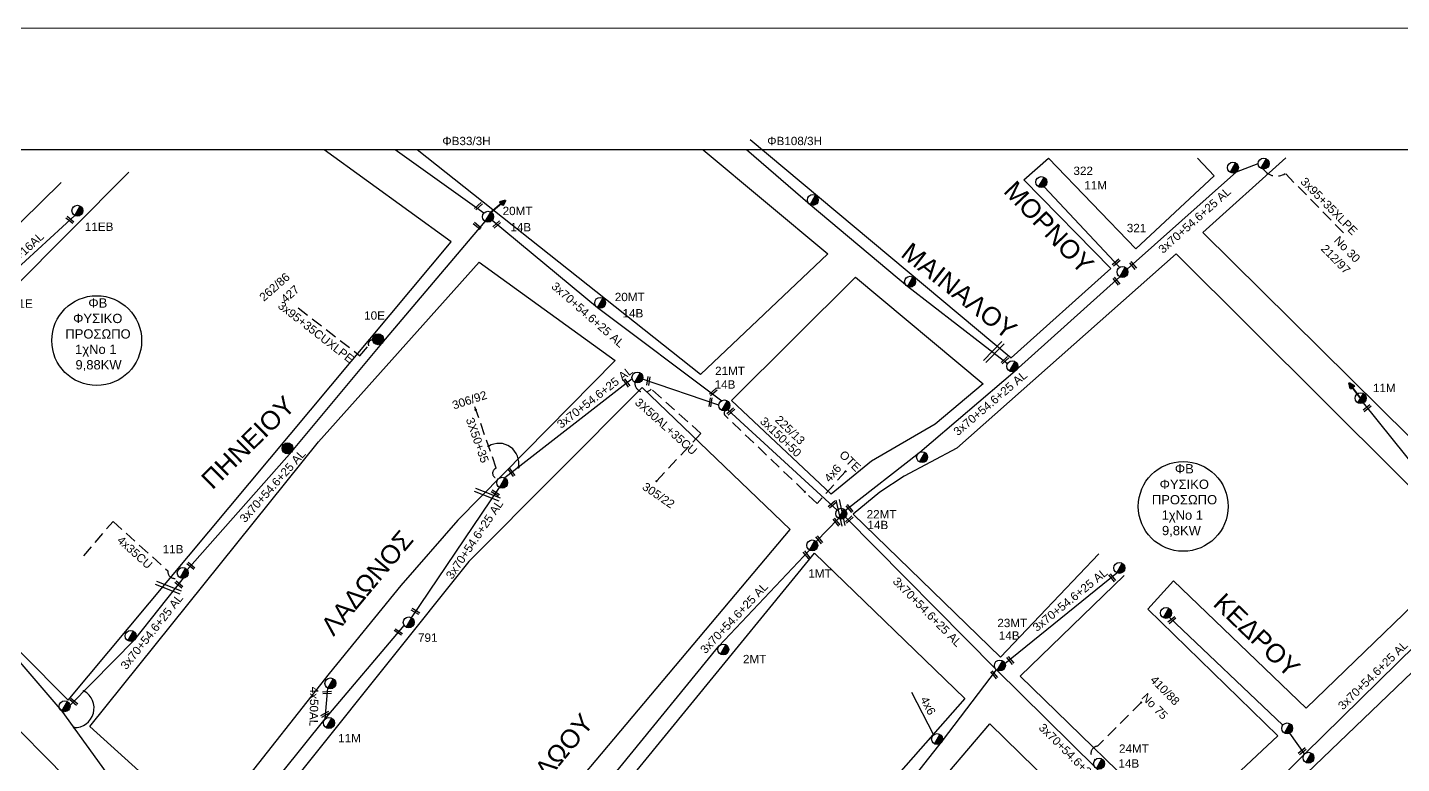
# Model space of a CAD drawing. Header units: millimetres. Extents: x 1138 to 9186, y 1584 to 2927.
# Drawn here: x 8181.3 to 8477.2, y 2768.3 to 2926.9 of the extents above; entities that cross this region are included whole.
import ezdxf
from ezdxf.enums import TextEntityAlignment as Align

# ---------------------------------------------------------------- set-up
doc = ezdxf.new("R2010")
doc.units = ezdxf.units.MM
doc.linetypes.add('DASHED', pattern=[19.05, 12.7, -6.35])
for name, color, linetype, lineweight in [('3x150+50', 7, 'Continuous', 30), ('3X50+35', 7, 'Continuous', 30), ('3x70+54.6+25 AL', 7, 'SYN_LINE', 30), ('3x95+35', 7, 'Continuous', 30), ('3x95+35CUXLPE', 7, 'Continuous', 30), ('4x35CU', 7, 'DASHED', 30), ('4x50+16', 7, 'Continuous', 30), ('4x50+16AL', 7, 'Continuous', 30), ('4x50AL', 7, 'Continuous', 30), ('4x6', 7, 'SYN_LINE', 30), ('Υπόβαθρο ΔΕΗ', 7, 'Continuous', 30)]:
    doc.layers.add(name, color=color, linetype=linetype, lineweight=lineweight)
for name, color, linetype in [('3X50AL+35CU', 7, 'Continuous'), ('TEXT ΚΑΛΩΔΙΩΝ', 7, 'Continuous'), ('Άγνωστα', 7, 'Continuous'), ('Επίτονοι', 7, 'Continuous'), ('Επιγραφές - Σχήματα', 7, 'Continuous'), ('Μηχανική τομή', 7, 'Continuous'), ('Στύλος Ξύλινος', 7, 'Continuous'), ('Στύλος Ξύλινος @ 1', 7, 'Continuous'), ('Στύλος ΦΜ', 7, 'Continuous'), ('Στύλος ΦΜ @ 1', 7, 'Continuous'), ('Συνδέσεις', 7, 'Continuous'), ('Τομή', 7, 'Continuous')]:
    doc.layers.add(name, color=color, linetype=linetype)
doc.styles.add('arial', font='arial.ttf')
doc.styles.get("Standard").update_dxf_attribs({"font": 'arial.ttf'})
doc.linetypes.add('SYN_LINE', pattern='A,0.5,-0.0001,["/\\/\\/\\/",Standard,S=0.1,R=0,X=0,Y=-0.05],-0.25', length=0.7501)

# ---------------------------------------------------------------- blocks, each defined once
blk = doc.blocks.new('ΥΠΑΡΧΩΝ ΤΣΙΜΕΝΤΕΝΙΟΣ ΣΤΥΛΟΣ')
at = {"layer": 'Στύλος ΦΜ'}
blk.add_hatch(color=7, dxfattribs=at).paths.add_polyline_path([(-1.29, -2.28, 0.574793), (2.62, 0, 0.268822), (1.3, 2.27)])
at = {"layer": 'Στύλος ΦΜ', "color": 7}
blk.add_line((-1.29, -2.28), (1.3, 2.27), dxfattribs=at)
blk.add_circle((0, 0), 2.62, dxfattribs=at)
at = {"layer": 'Στύλος ΦΜ', "flags": 4}
for tag, p in [('ΤΥΠΟΣ', (-4.91, 3.03)), ('ΑΡΙΘΜΟΣ', (-4.68, 8.05))]:
    blk.add_attdef(tag, p, '', height=4, dxfattribs=at)
blk = doc.blocks.new('ΥΠΑΡΧΩΝ ΞΥΛΙΝΟΣ ΣΤΥΛΟΣ')
at = {"layer": 'Στύλος Ξύλινος'}
h = blk.add_hatch(color=7, dxfattribs=at)
h.paths.add_polyline_path([(-2.62, 0, 0.270008), (-1.29, -2.28), (1.3, 2.27, 0.576266)])
h.paths.add_polyline_path([(-1.29, -2.28, 0.574793), (2.62, 0, 0.268822), (1.3, 2.27)])
at = {"layer": 'Στύλος Ξύλινος', "color": 7}
blk.add_line((-1.29, -2.28), (1.3, 2.27), dxfattribs=at)
blk.add_circle((0, 0), 2.62, dxfattribs=at)
at = {"layer": 'Στύλος Ξύλινος', "flags": 4}
for tag, p in [('ΑΡΙΘΜΟΣ', (-4.91, 8.6)), ('ΤΥΠΟΣ', (-4.85, 3.39))]:
    blk.add_attdef(tag, p, '', height=4, dxfattribs=at)
blk = doc.blocks.new('ΜΗΧΑΝΙΚΗ ΤΟΜΗ')
at = {"layer": 'Μηχανική τομή', "ltscale": 40}
for p, q in [((-1.9, 0.8), (5.7, 0.8)), ((-1.9, -0.8), (5.7, -0.8))]:
    blk.add_line(p, q, dxfattribs=at)
blk = doc.blocks.new('ΕΠΙΤΟΝΟΣ')
at = {"layer": 'Επίτονοι', "lineweight": 40, "ltscale": 40}
blk.add_hatch(color=256, dxfattribs=at).paths.add_polyline_path([(-1.13, 6.47), (0, 9.1), (1.13, 6.47)])
for p, q in [((-1.13, 6.47), (0, 9.1)), ((0, 9.1), (1.13, 6.47)), ((1.13, 6.47), (-1.13, 6.47)), ((-1.13, 6.47), (0, 6.47)), ((0, 6.47), (0, 0))]:
    blk.add_line(p, q, dxfattribs=at)
blk = doc.blocks.new('ΤΟΜΗ')
at = {"layer": 'Τομή', "ltscale": 40}
for p, q in [((-5.7, 0), (17.1, 0)), ((-5.7, -2.8), (17.1, -2.8))]:
    blk.add_line(p, q, dxfattribs=at)
blk = doc.blocks.new('_ΣΥΝΔΕΣΗ')
at = {"layer": 'Συνδέσεις', "linetype": 'SYN_LINE', "ltscale": 40}
blk.add_hatch(color=256, dxfattribs=at).paths.add_polyline_path([(0.5, 0, 1), (-0.5, 0, 1)])
at = {"layer": 'Συνδέσεις'}
blk.add_circle((0, 0), 0.5, dxfattribs=at)

msp = doc.modelspace()

# ---------------------------------------------------------------- linework, layer by layer
at = {"lineweight": -3, "ltscale": 0.2}
for centre in [(8196.22, 2859.44), (8430.22, 2823.73)]:
    msp.add_circle(centre, 9.67, dxfattribs=at)
at = {"layer": '3x150+50', "lineweight": -3}
msp.add_lwpolyline([(6972.18, 1918.16), (9029.84, 1917.64), (9029.84, 2900.53), (6972.18, 2900.53)], close=True, dxfattribs=at)
at = {"layer": '3x150+50', "color": 85, "linetype": 'DASHED', "lineweight": -3, "ltscale": 0.2}
msp.add_lwpolyline([(8348.74, 2826.88), (8331.55, 2843.32, -0.413637), (8331.52, 2844.29, -32.000524)], format="xyb", dxfattribs=at)
at = {"layer": '3x150+50', "color": 133, "linetype": 'DASHED', "lineweight": -3, "ltscale": 0.2}
msp.add_lwpolyline([(8421.15, 2781.49), (8411.74, 2772.07, 0.805777), (8411.31, 2769.18, 3.47414)], format="xyb", dxfattribs=at)
at = {"layer": '3X50+35', "color": 85, "linetype": 'DASHED', "lineweight": -3, "ltscale": 0.2}
msp.add_lwpolyline([(8277.58, 2845.24), (8282.26, 2831.93, 0.964636), (8282.86, 2829.78, -150.712828)], format="xyb", dxfattribs=at)
at = {"layer": '3X50AL+35CU', "color": 85, "linetype": 'DASHED', "lineweight": -3, "ltscale": 0.2}
msp.add_lwpolyline([(8316.8, 2829.17), (8326.34, 2839.43), (8315.65, 2849.01, -0.701312), (8312.09, 2850.47, 1.963047)], format="xyb", dxfattribs=at)
at = {"layer": '3x70+54.6+25 AL', "color": 2, "linetype": 'SYN_LINE', "lineweight": -3, "ltscale": 15}
for points in [[(8279.61, 2886.9), (8260.48, 2900.53)], [(8281.39, 2885.36), (8304.07, 2866.56), (8330.82, 2846.49)], [(8215.7, 2810.09), (8238.25, 2835.52), (8257.62, 2858.85), (8279.91, 2885.1)]]:
    msp.add_lwpolyline(points, dxfattribs=at)
at = {"layer": '3x70+54.6+25 AL', "color": 151, "linetype": 'SYN_LINE', "lineweight": -3, "ltscale": 15}
msp.add_lwpolyline([(8392.39, 2854.47), (8370.81, 2871.09), (8349.87, 2888.72), (8336.2, 2900.53)], dxfattribs=at)
at = {"layer": '3x70+54.6+25 AL', "color": 133, "linetype": 'SYN_LINE', "lineweight": -3, "ltscale": 15}
for points in [[(8418.15, 2874.83), (8441.69, 2895.82), (8446.37, 2897.57)], [(8400.26, 2892.58), (8416.53, 2875.24)], [(8357.46, 2822.91), (8373.51, 2835.41), (8394.02, 2852.9), (8416.56, 2873.21)], [(8432.41, 2746.92), (8424.26, 2755.35), (8411.52, 2767.28), (8389.83, 2788.7), (8357.5, 2821.43)], [(8391.81, 2789.91), (8415.89, 2809.44)], [(8389.97, 2788.55), (8378.34, 2773.26), (8368.71, 2760.99), (8342.19, 2730.67)]]:
    msp.add_lwpolyline(points, dxfattribs=at)
at = {"layer": '3x70+54.6+25 AL', "color": 30, "linetype": 'SYN_LINE', "lineweight": -3, "ltscale": 15}
for points in [[(8433.81, 2747.09), (8446.91, 2760.93), (8456.38, 2770.42), (8488.28, 2801.73), (8521.7, 2833.33), (8554.39, 2864.04)], [(8488.42, 2801.86), (8493.71, 2815.31), (8469.02, 2846.02)], [(8451.66, 2776.61), (8427.21, 2799.84)]]:
    msp.add_lwpolyline(points, dxfattribs=at)
at = {"layer": '3x70+54.6+25 AL', "color": 85, "linetype": 'SYN_LINE', "lineweight": -3, "ltscale": 15}
for points in [[(8311.54, 2851.18), (8284.13, 2829.85)], [(8330.22, 2845.5), (8313.79, 2851.11)], [(8355.68, 2822.92), (8332.12, 2844.53)], [(8256.3, 2711.11), (8280.12, 2732.06), (8308.86, 2767.52), (8330.21, 2793.6), (8349.74, 2814.31)]]:
    msp.add_lwpolyline(points, dxfattribs=at)
at = {"layer": '3x70+54.6+25 AL', "color": 1, "linetype": 'SYN_LINE', "lineweight": -3, "ltscale": 15}
msp.add_lwpolyline([(8264.02, 2799.75), (8282.96, 2827.8)], dxfattribs=at)
at = {"layer": '3x70+54.6+25 AL', "color": 85, "linetype": 'SYN_LINE', "lineweight": -3, "ltscale": 7}
msp.add_lwpolyline([(8351.16, 2816.17), (8355.98, 2821.12)], dxfattribs=at)
at = {"layer": '3x70+54.6+25 AL', "color": 27, "linetype": 'SYN_LINE', "lineweight": -3, "ltscale": 15}
for points in [[(8190.47, 2780.88), (8204.42, 2795.05), (8214.91, 2808.24)], [(8176.66, 2793.73), (8188.73, 2779.65), (8215.87, 2742.09)]]:
    msp.add_lwpolyline(points, dxfattribs=at)
at = {"layer": '3x70+54.6+25 AL', "color": 30, "linetype": 'SYN_LINE', "lineweight": -3, "ltscale": 7}
msp.add_lwpolyline([(8456.35, 2770.4), (8453.2, 2774.89)], dxfattribs=at)
at = {"layer": '3x95+35', "color": 133, "linetype": 'DASHED', "lineweight": -3, "ltscale": 0.2}
msp.add_lwpolyline([(8464.76, 2882.66), (8452.2, 2895.43, -0.403432), (8447.47, 2896.4, 5.735036)], format="xyb", dxfattribs=at)
at = {"layer": '3x95+35CUXLPE', "color": 2, "linetype": 'DASHED', "lineweight": -3, "ltscale": 0.2}
msp.add_lwpolyline([(8239.64, 2866.5), (8252.92, 2856.17), (8254.78, 2858.35, -0.597181), (8255.67, 2859.54, 357.409606)], format="xyb", dxfattribs=at)
at = {"layer": '4x35CU', "color": 2, "linetype": 'DASHED', "lineweight": -3, "ltscale": 0.2}
msp.add_lwpolyline([(8193.43, 2813.06), (8199.73, 2820.49), (8211.55, 2809.82, 0.671281), (8213.94, 2808.55, 35.903634)], format="xyb", dxfattribs=at)
at = {"layer": '4x50+16', "color": 1, "linetype": 'Continuous', "lineweight": -3, "ltscale": 0.2}
msp.add_lwpolyline([(8217.17, 2742.18), (8231.43, 2760.49), (8245.44, 2777.94), (8262.43, 2798.11)], dxfattribs=at)
at = {"layer": '4x50+16AL', "color": 27, "linetype": 'Continuous', "lineweight": -3, "ltscale": 0.2}
msp.add_lwpolyline([(8160.1, 2854.96), (8175.6, 2871.72), (8191.49, 2886.39)], dxfattribs=at)
at = {"layer": '4x50AL', "color": 1, "linetype": 'Continuous', "lineweight": -3, "ltscale": 0.2}
msp.add_lwpolyline([(8245.44, 2777.94), (8245.97, 2784.56)], dxfattribs=at)
at = {"layer": '4x6', "color": 85, "linetype": 'DASHED', "lineweight": -3, "ltscale": 0.2}
msp.add_lwpolyline([(8357.47, 2831.27), (8351.38, 2824.35), (8348.74, 2826.88)], dxfattribs=at)
at = {"layer": '4x6', "color": 133, "linetype": 'SYN_LINE', "lineweight": -3, "ltscale": 10}
msp.add_lwpolyline([(8376.45, 2774.63), (8371.77, 2783.66)], dxfattribs=at)
at = {"layer": 'Επιγραφές - Σχήματα', "lineweight": -3}
msp.add_lwpolyline([(6949.78, 2926.89), (9185.18, 2926.75), (9185.88, 1907.61), (6949.78, 1907.75)], close=True, dxfattribs=at)
at = {"layer": 'Υπόβαθρο ΔΕΗ', "lineweight": -3}
for points in [[(8126.35, 2900.53), (8095.69, 2870.96), (8133.17, 2839.07), (8188.57, 2893.51)], [(8203.17, 2895.71), (8140.04, 2832.35), (8190.11, 2782.02), (8272.55, 2880.72), (8245.18, 2900.53)], [(8326.8, 2900.53), (8353.65, 2878.11), (8326.27, 2852.16), (8265.27, 2900.53)], [(8336.96, 2902.77), (8393.15, 2855.74), (8414.61, 2875), (8395.89, 2894.11), (8401.21, 2898.71), (8419.99, 2879.19), (8436.86, 2894.94), (8433.33, 2898.72)], [(8452.33, 2898.83), (8434.46, 2882.75), (8497.98, 2819.91), (8529.58, 2850.01), (8502.51, 2876.72), (8507.54, 2881.82), (8534.88, 2855.42), (8567.87, 2887.16), (8552.58, 2900.53)], [(8428.68, 2878.16), (8381.46, 2836.26), (8370.15, 2830.24), (8364.86, 2826.83), (8359.17, 2822.04), (8390.9, 2791.22), (8412.07, 2813.53)], [(8417.52, 2808.82), (8395.13, 2787.15), (8429.08, 2754.1), (8450.6, 2774.31), (8422.57, 2801.58), (8428.16, 2807.71), (8456.68, 2780.24), (8492.39, 2814.74), (8428.68, 2878.16)], [(8278.62, 2876.33), (8307.91, 2855.13), (8274.01, 2820.75), (8261.72, 2806.72), (8246.29, 2787.7), (8219.59, 2753.86), (8194.75, 2776.35), (8243.99, 2837.62), (8278.62, 2876.33)]]:
    msp.add_lwpolyline(points, dxfattribs=at)
for points in [[(8435.79, 2746.11), (8482.41, 2702.05), (8627.8, 2834.84), (8575.72, 2880.29)], [(8359.62, 2873.12), (8387.11, 2850.15), (8376.81, 2841.46), (8363.1, 2833.45), (8354.39, 2826.37), (8332.92, 2846.51)], [(8225.47, 2748.15), (8259.36, 2716.21), (8345.57, 2818.75), (8313.66, 2849.35), (8276.38, 2811.83)], [(8350.79, 2813.65), (8383.22, 2782.32), (8297.36, 2684.81), (8271.82, 2706.47), (8270.92, 2715.83)], [(8302.97, 2680.02), (8334.33, 2713.13), (8388.57, 2776.89), (8420.96, 2745.22), (8401.54, 2717.01), (8397.54, 2708.43), (8389.83, 2700.83), (8333.34, 2655.66)]]:
    msp.add_lwpolyline(points, close=True, dxfattribs=at)
msp.add_lwpolyline([(8125.73, 2723.08), (8136.6, 2709.26), (8149.89, 2694.83), (8164.03, 2681.32), (8172.53, 2674.06), (8181.46, 2667.54), (8192.19, 2660.99), (8206.87, 2653.84), (8253.2, 2709.18), (8235.71, 2722.46), (8216.85, 2738.39), (8204.02, 2750.66), (8175.45, 2779.69, 0.355762), (8158.98, 2781.51), (8125.25, 2727.95, 0.342361), (8125.73, 2723.08, 1.322411)], format="xyb", dxfattribs=at)
for centre, radius, start, end in [((8282.85, 2833.03), 4.28, 347.6037, 121.8158), ((8191.45, 2780.29), 4.2, 267.9654, 60.7676)]:
    msp.add_arc(centre, radius, start, end, dxfattribs=at)

# ---------------------------------------------------------------- block references
at = {"layer": 'Επίτονοι', "lineweight": -3}
for p, xscale, yscale, zscale, rotation in [((8281.07, 2887.14), 0.449999999999818, 0.449999999999818, 0.449999999999818, 308.6794637245979), ((8468.43, 2847.04), 0.4499999999998182, 0.4499999999998182, 0.4499999999998182, 36.97127863614598)]:
    msp.add_blockref('ΕΠΙΤΟΝΟΣ', p, dxfattribs=dict(at, xscale=xscale, yscale=yscale, zscale=zscale, rotation=rotation))
at = {"layer": 'Μηχανική τομή', "lineweight": -3}
for p, xscale, yscale, zscale, rotation in [((8278.08, 2888.1), 0.2499999999999997, 0.2499999999999997, 0.4999999999999997, 41.97787882532334), ((8190.83, 2885.1), 0.2499999999999998, 0.2499999999999998, 0.4999999999999997, 140.8332396216162), ((8278.53, 2883.82), 0.2499999999999998, 0.2499999999999998, 0.4999999999999997, 140.8332396216162), ((8282.01, 2884.11), 0.2499999999999997, 0.2499999999999997, 0.4999999999999997, 41.97787882532334), ((8415.44, 2875.98), 0.2499999999999997, 0.2499999999999997, 0.4999999999999997, 41.97787882532334), ((8419.08, 2875.99), 0.2499999999999997, 0.2499999999999997, 0.4999999999999997, 309.2449625426606), ((8415.49, 2872.58), 0.2499999999999997, 0.2499999999999997, 0.4999999999999997, 309.2449625426606), ((8391.47, 2854.91), 0.2499999999999997, 0.2499999999999997, 0.4999999999999997, 41.97787882532334), ((8310.66, 2849.94), 0.2499999999999999, 0.2499999999999999, 0.4999999999999994, 125.8936677140692), ((8314.99, 2850.27), 0.2499999999999999, 0.2499999999999999, 0.4999999999999994, 80.87863474086733), ((8328.38, 2845.71), 0.2499999999999999, 0.2499999999999999, 0.4999999999999994, 80.87863474086733), ((8328.65, 2848.05), 0.2499999999999997, 0.2499999999999997, 0.4999999999999997, 41.97787882532334), ((8332.43, 2843.88), 0.2499999999999997, 0.2499999999999997, 0.4999999999999997, 41.97787882532334), ((8470.2, 2845.17), 0.2499999999999996, 0.2499999999999996, 0.4999999999999997, 219.1259090839692), ((8285.87, 2830.64), 0.2499999999999999, 0.2499999999999999, 0.4999999999999994, 125.8936677140692), ((8282.48, 2826.32), 0.2499999999999999, 0.2499999999999999, 0.4999999999999994, 148.2118287607217), ((8354.26, 2823.86), 0.2499999999999997, 0.2499999999999997, 0.4999999999999997, 41.97787882532334), ((8358, 2823.63), 0.2499999999999997, 0.2499999999999997, 0.4999999999999997, 309.2449625426606), ((8355.22, 2820.71), 0.2499999999999997, 0.2499999999999997, 0.4999999999999997, 309.2449625426606), ((8357.94, 2820.58), 0.2499999999999997, 0.2499999999999997, 0.4999999999999997, 41.97787882532334), ((8351.5, 2816.9), 0.2499999999999997, 0.2499999999999997, 0.4999999999999997, 309.2449625426606), ((8216.89, 2810.6), 0.2499999999999998, 0.2499999999999998, 0.4999999999999997, 140.8332396216162), ((8348.77, 2813.66), 0.2499999999999997, 0.2499999999999997, 0.4999999999999997, 309.2449625426606), ((8414.61, 2808.72), 0.2499999999999997, 0.2499999999999997, 0.4999999999999997, 309.2449625426606), ((8214.28, 2806.58), 0.2499999999999998, 0.2499999999999998, 0.4999999999999997, 140.8332396216162), ((8265.27, 2800.83), 0.2499999999999999, 0.2499999999999999, 0.4999999999999994, 148.2118287607217), ((8428.15, 2799.51), 0.2499999999999996, 0.2499999999999996, 0.4999999999999997, 219.1259090839692), ((8261.58, 2796.39), 0.2499999999999999, 0.2499999999999999, 0.4999999999999994, 148.2118287607217), ((8392.65, 2790.91), 0.2499999999999997, 0.2499999999999997, 0.4999999999999997, 309.2449625426606), ((8389.17, 2787.82), 0.2499999999999997, 0.2499999999999997, 0.4999999999999997, 309.2449625426606), ((8191.66, 2781.29), 0.2499999999999998, 0.2499999999999998, 0.4999999999999997, 140.8332396216162), ((8246.3, 2783.63), 0.2499999999999999, 0.2499999999999999, 0.4999999999999994, 183.5959935406288), ((8245.8, 2779.12), 0.25, 0.25, 0.4999999999999994, 207.8481153788478), ((8456.21, 2771.25), 0.2499999999999996, 0.2499999999999996, 0.4999999999999997, 219.1259090839692)]:
    msp.add_blockref('ΜΗΧΑΝΙΚΗ ΤΟΜΗ', p, dxfattribs=dict(at, xscale=xscale, yscale=yscale, zscale=zscale, rotation=rotation))
at = {"layer": 'Στύλος Ξύλινος @ 1', "lineweight": -3, "ltscale": 40}
ref = msp.add_blockref('ΥΠΑΡΧΩΝ ΞΥΛΙΝΟΣ ΣΤΥΛΟΣ', (8256.83, 2859.73), dxfattribs=dict(at, xscale=0.4499999999998181, yscale=0.4499999999998181, zscale=0.4499999999998181))
ref.add_attrib('ΤΥΠΟΣ', '10E', (8253.82, 2863.95), dxfattribs={"layer": 'Στύλος Ξύλινος', "height": 1.8, "flags": 4})
at = {"layer": 'Στύλος Ξύλινος @ 1', "lineweight": -3, "ltscale": 40, "xscale": 0.4499999999998181, "yscale": 0.4499999999998181, "zscale": 0.4499999999998181}
msp.add_blockref('ΥΠΑΡΧΩΝ ΞΥΛΙΝΟΣ ΣΤΥΛΟΣ', (8237.31, 2836.23), dxfattribs=at)
at = {"layer": 'Στύλος ΦΜ @ 1', "lineweight": -3, "ltscale": 40, "xscale": 0.4499999999998181, "yscale": 0.4499999999998181, "zscale": 0.4499999999998181}
for p in [(8440.92, 2896.71), (8447.54, 2897.57), (8350.45, 2889.75), (8371.39, 2872.12), (8393.42, 2853.91), (8312.68, 2851.5), (8373.99, 2834.34), (8283.54, 2828.82), (8416.47, 2810.47), (8426.52, 2800.79), (8203.54, 2795.83), (8246.55, 2785.59), (8189.31, 2780.68), (8452.61, 2775.91), (8377.21, 2773.6), (8457.2, 2769.58)]:
    msp.add_blockref('ΥΠΑΡΧΩΝ ΤΣΙΜΕΝΤΕΝΙΟΣ ΣΤΥΛΟΣ', p, dxfattribs=at)
at = {"layer": 'Στύλος ΦΜ @ 1', "lineweight": -3, "ltscale": 40}
ref = msp.add_blockref('ΥΠΑΡΧΩΝ ΤΣΙΜΕΝΤΕΝΙΟΣ ΣΤΥΛΟΣ', (8399.66, 2893.59), dxfattribs=dict(at, xscale=0.4499999999998181, yscale=0.4499999999998181, zscale=0.4499999999998181))
ref.add_attrib('ΤΥΠΟΣ', '322', (8406.58, 2895.12), dxfattribs={"layer": 'Στύλος ΦΜ', "height": 1.8, "flags": 4})
ref.add_attrib('ΑΡΙΘΜΟΣ', '11M', (8408.91, 2892), dxfattribs={"layer": 'Στύλος ΦΜ', "height": 1.8, "flags": 4})
ref = msp.add_blockref('ΥΠΑΡΧΩΝ ΤΣΙΜΕΝΤΕΝΙΟΣ ΣΤΥΛΟΣ', (8192.07, 2887.42), dxfattribs=dict(at, xscale=0.4499999999998181, yscale=0.4499999999998181, zscale=0.4499999999998181))
ref.add_attrib('ΤΥΠΟΣ', '11EB', (8193.67, 2883.08), dxfattribs={"layer": 'Στύλος ΦΜ', "height": 1.8, "flags": 4})
ref = msp.add_blockref('ΥΠΑΡΧΩΝ ΤΣΙΜΕΝΤΕΝΙΟΣ ΣΤΥΛΟΣ', (8280.49, 2886.12), dxfattribs=dict(at, xscale=0.4499999999998181, yscale=0.4499999999998181, zscale=0.4499999999998181))
ref.add_attrib('ΤΥΠΟΣ', '20MT', (8283.64, 2886.48), dxfattribs={"layer": 'Στύλος ΦΜ', "height": 1.8, "flags": 4})
ref.add_attrib('ΑΡΙΘΜΟΣ', '14B', (8285.3, 2882.97), dxfattribs={"layer": 'Στύλος ΦΜ', "height": 1.8, "flags": 4})
ref = msp.add_blockref('ΥΠΑΡΧΩΝ ΤΣΙΜΕΝΤΕΝΙΟΣ ΣΤΥΛΟΣ', (8417.14, 2874.23), dxfattribs=dict(at, xscale=0.4499999999998181, yscale=0.4499999999998181, zscale=0.4499999999998181))
ref.add_attrib('ΤΥΠΟΣ', '321', (8418.07, 2882.79), dxfattribs={"layer": 'Στύλος ΦΜ', "height": 1.8, "flags": 4})
ref = msp.add_blockref('ΥΠΑΡΧΩΝ ΤΣΙΜΕΝΤΕΝΙΟΣ ΣΤΥΛΟΣ', (8176.39, 2870.84), dxfattribs=dict(at, xscale=0.4499999999998181, yscale=0.4499999999998181, zscale=0.4499999999998181))
ref.add_attrib('ΤΥΠΟΣ', '11E', (8177.98, 2866.51), dxfattribs={"layer": 'Στύλος ΦΜ', "height": 1.8, "flags": 4})
ref = msp.add_blockref('ΥΠΑΡΧΩΝ ΤΣΙΜΕΝΤΕΝΙΟΣ ΣΤΥΛΟΣ', (8304.65, 2867.58), dxfattribs=dict(at, xscale=0.449999999999818, yscale=0.449999999999818, zscale=0.449999999999818))
ref.add_attrib('ΤΥΠΟΣ', '20MT', (8307.8, 2867.94), dxfattribs={"layer": 'Στύλος ΦΜ', "height": 1.8, "flags": 4})
ref.add_attrib('ΑΡΙΘΜΟΣ', '14B', (8309.47, 2864.43), dxfattribs={"layer": 'Στύλος ΦΜ', "height": 1.8, "flags": 4})
ref = msp.add_blockref('ΥΠΑΡΧΩΝ ΤΣΙΜΕΝΤΕΝΙΟΣ ΣΤΥΛΟΣ', (8331.4, 2845.47), dxfattribs=dict(at, xscale=0.4499999999998181, yscale=0.4499999999998181, zscale=0.4499999999998181))
ref.add_attrib('ΤΥΠΟΣ', '21MT', (8329.4, 2852.02), dxfattribs={"layer": 'Στύλος ΦΜ', "height": 1.8, "flags": 4})
ref.add_attrib('ΑΡΙΘΜΟΣ', '14B', (8329.3, 2849.09), dxfattribs={"layer": 'Στύλος ΦΜ', "height": 1.8, "flags": 4})
ref = msp.add_blockref('ΥΠΑΡΧΩΝ ΤΣΙΜΕΝΤΕΝΙΟΣ ΣΤΥΛΟΣ', (8468.43, 2847.04), dxfattribs=dict(at, xscale=0.4499999999998181, yscale=0.4499999999998181, zscale=0.4499999999998181))
ref.add_attrib('ΤΥΠΟΣ', '11M', (8471.08, 2848.34), dxfattribs={"layer": 'Στύλος ΦΜ', "height": 1.8, "flags": 4})
ref = msp.add_blockref('ΥΠΑΡΧΩΝ ΤΣΙΜΕΝΤΕΝΙΟΣ ΣΤΥΛΟΣ', (8356.57, 2822.14), dxfattribs=dict(at, xscale=0.4499999999998178, yscale=0.4499999999998178, zscale=0.4499999999998178))
ref.add_attrib('ΤΥΠΟΣ', '22MT', (8362.04, 2821.14), dxfattribs={"layer": 'Στύλος ΦΜ', "height": 1.8, "flags": 4})
ref.add_attrib('ΑΡΙΘΜΟΣ', '14B', (8362.22, 2818.83), dxfattribs={"layer": 'Στύλος ΦΜ', "height": 1.8, "flags": 4})
ref = msp.add_blockref('ΥΠΑΡΧΩΝ ΤΣΙΜΕΝΤΕΝΙΟΣ ΣΤΥΛΟΣ', (8214.75, 2809.4), dxfattribs=dict(at, xscale=0.4499999999998181, yscale=0.4499999999998181, zscale=0.4499999999998181))
ref.add_attrib('ΤΥΠΟΣ', '11B', (8210.43, 2813.62), dxfattribs={"layer": 'Στύλος ΦΜ', "height": 1.8, "flags": 4})
ref = msp.add_blockref('ΥΠΑΡΧΩΝ ΤΣΙΜΕΝΤΕΝΙΟΣ ΣΤΥΛΟΣ', (8350.32, 2815.33), dxfattribs=dict(at, xscale=0.4499999999998179, yscale=0.4499999999998179, zscale=0.4499999999998179))
ref.add_attrib('ΤΥΠΟΣ', '1MT', (8349.48, 2808.38), dxfattribs={"layer": 'Στύλος ΦΜ', "height": 1.8, "rotation": 360, "flags": 4})
ref = msp.add_blockref('ΥΠΑΡΧΩΝ ΤΣΙΜΕΝΤΕΝΙΟΣ ΣΤΥΛΟΣ', (8263.43, 2798.73), dxfattribs=dict(at, xscale=0.4499999999998181, yscale=0.4499999999998181, zscale=0.4499999999998181))
ref.add_attrib('ΤΥΠΟΣ', '791', (8265.42, 2794.56), dxfattribs={"layer": 'Στύλος ΦΜ', "height": 1.8, "flags": 4})
ref = msp.add_blockref('ΥΠΑΡΧΩΝ ΤΣΙΜΕΝΤΕΝΙΟΣ ΣΤΥΛΟΣ', (8390.73, 2789.46), dxfattribs=dict(at, xscale=0.4499999999998178, yscale=0.4499999999998178, zscale=0.4499999999998178))
ref.add_attrib('ΤΥΠΟΣ', '23MT', (8390.19, 2797.72), dxfattribs={"layer": 'Στύλος ΦΜ', "height": 1.8, "flags": 4})
ref.add_attrib('ΑΡΙΘΜΟΣ', '14B', (8390.51, 2795.01), dxfattribs={"layer": 'Στύλος ΦΜ', "height": 1.8, "flags": 4})
ref = msp.add_blockref('ΥΠΑΡΧΩΝ ΤΣΙΜΕΝΤΕΝΙΟΣ ΣΤΥΛΟΣ', (8331.16, 2792.91), dxfattribs=dict(at, xscale=0.4499999999998179, yscale=0.4499999999998179, zscale=0.4499999999998179))
ref.add_attrib('ΤΥΠΟΣ', '2MT', (8335.4, 2789.94), dxfattribs={"layer": 'Στύλος ΦΜ', "height": 1.8, "rotation": 360, "flags": 4})
ref = msp.add_blockref('ΥΠΑΡΧΩΝ ΤΣΙΜΕΝΤΕΝΙΟΣ ΣΤΥΛΟΣ', (8246.24, 2777.08), dxfattribs=dict(at, xscale=0.4499999999998181, yscale=0.4499999999998181, zscale=0.4499999999998181))
ref.add_attrib('ΤΥΠΟΣ', '11M', (8248.23, 2772.91), dxfattribs={"layer": 'Στύλος ΦΜ', "height": 1.8, "flags": 4})
ref = msp.add_blockref('ΥΠΑΡΧΩΝ ΤΣΙΜΕΝΤΕΝΙΟΣ ΣΤΥΛΟΣ', (8412.1, 2768.31), dxfattribs=dict(at, xscale=0.4499999999998177, yscale=0.4499999999998177, zscale=0.4499999999998177))
ref.add_attrib('ΤΥΠΟΣ', '24MT', (8416.39, 2770.66), dxfattribs={"layer": 'Στύλος ΦΜ', "height": 1.8, "flags": 4})
ref.add_attrib('ΑΡΙΘΜΟΣ', '14B', (8416.27, 2767.46), dxfattribs={"layer": 'Στύλος ΦΜ', "height": 1.8, "flags": 4})
at = {"layer": 'Συνδέσεις', "lineweight": -3, "xscale": 0.25, "yscale": 0.25, "zscale": 0.25}
for p in [(8277.83, 2844.54), (8280.6, 2836.67), (8287.04, 2832.11), (8316.8, 2829.18), (8357.47, 2831.28), (8348.74, 2826.88), (8193.5, 2783.96), (8421.15, 2781.49), (8191.3, 2776.1)]:
    msp.add_blockref('_ΣΥΝΔΕΣΗ', p, dxfattribs=at)
at = {"layer": 'Τομή', "lineweight": -3}
for p, xscale, yscale, zscale, rotation in [((8390.67, 2857.75), 0.2499999999999998, 0.2499999999999998, 0.2499999999999998, 225.5348814311177), ((8279.1, 2827.14), 0.2499999999999998, 0.2499999999999998, 0.2499999999999998, 338.4857478978), ((8356.43, 2823.81), 0.2499999999999997, 0.2499999999999997, 0.2499999999999997, 282.7255771853058), ((8210.41, 2807.12), 0.2499999999999998, 0.2499999999999998, 0.2499999999999998, 338.4857478978)]:
    msp.add_blockref('ΤΟΜΗ', p, dxfattribs=dict(at, xscale=xscale, yscale=yscale, zscale=zscale, rotation=rotation))

# ---------------------------------------------------------------- texts
at = {"lineweight": -3, "ltscale": 40, "char_height": 4, "width": 65.6312, "attachment_point": 1, "style": 'arial'}
for s, insert, rotation in [('MOPNOY', (8394.18, 2894.23), 313.5994), ('MAINAΛOY', (8371.63, 2880.86), 321.7405), ('ΠHNEIOY', (8218.34, 2830.01), 44.539), ('ΛAΔΩNOΣ', (8244.16, 2798.14), 50.1131), ('AXEΛΩOY', (8283.1, 2758.57), 50.4267)]:
    msp.add_mtext(s, dxfattribs=dict(at, insert=insert, rotation=rotation))
at = {"layer": 'TEXT ΚΑΛΩΔΙΩΝ', "linetype": 'Continuous', "lineweight": -3, "ltscale": 0.2}
for s, rotation, p in [('3x95+35XLPE', 314.5116, (8461.63, 2888.41)), ('3x70+54.6+25 AL', 41.7305, (8432.67, 2885.37)), ('4x50+16AL', 42.7207, (8179.71, 2877.97)), ('3x70+54.6+25 AL', 318.7264, (8302.03, 2865.02)), ('3x95+35CUXLPE', 322.1114, (8243.44, 2861.27)), ('3x70+54.6+25 AL', 37.9002, (8303.5, 2847.21)), ('3x70+54.6+25 AL', 40.4455, (8388.66, 2845.96)), ('3X50AL+35CU', 318.1466, (8318.85, 2840.95)), ('3X50+35', 289.3763, (8278.22, 2837.99)), ('3x150+50', 316.2866, (8343.55, 2838.69)), ('3x70+54.6+25 AL', 48.4422, (8234.09, 2828.12)), ('4x6', 48.6409, (8354.73, 2830.89)), ('3x70+54.6+25 AL', 55.9701, (8277.58, 2816.61)), ('4x35CU', 317.9161, (8204.43, 2813.82)), ('3x70+54.6+25 AL', 314.6493, (8375.14, 2801)), ('3x70+54.6+25 AL', 39.048, (8405.85, 2803.61)), ('3x70+54.6+25 AL', 46.6741, (8333.47, 2799.68)), ('3x70+54.6+25 AL', 51.5132, (8208.08, 2796.75)), ('3x70+54.6+25 AL', 44.4631, (8471.07, 2787.36)), ('4x50AL', 268.8627, (8243.02, 2780.63)), ('4x6', 297.3988, (8375.28, 2780.8)), ('3x70+54.6+25 AL', 315.3633, (8406.64, 2769.56))]:
    msp.add_text(s, height=1.8, rotation=rotation, dxfattribs=at).set_placement(p, align=Align.MIDDLE_CENTER)
at = {"layer": 'Άγνωστα', "lineweight": -3, "ltscale": 0.2, "char_height": 1.8, "width": 18.6352, "attachment_point": 1, "style": 'arial'}
for s, insert in [('ΦB33/3H', (8270.66, 2903.35)), ('ΦB108/3H', (8340.63, 2903.35))]:
    msp.add_mtext(s, dxfattribs=dict(at, insert=insert))
at = {"layer": 'Άγνωστα', "lineweight": -3, "ltscale": 40, "char_height": 1.8, "width": 12.7137, "attachment_point": 1, "style": 'arial'}
for s, insert, rotation in [('212/97', (8461.04, 2880.36), 314.3104), ('No 30', (8463.83, 2882.14), 314.3104), ('262/86', (8231.04, 2869.13), 41.4567), ('427', (8235.7, 2868.76), 41.4567), ('306/92', (8272.59, 2846.3), 18.1888), ('225/13', (8343.41, 2843.5), 316), ('OTE', (8357.25, 2835.96), 316), ('305/22', (8314.56, 2829.03), 325.5837), ('410/88', (8424.27, 2787.46), 314.3104), ('No 75', (8422.4, 2783.72), 314.3104)]:
    msp.add_mtext(s, dxfattribs=dict(at, insert=insert, rotation=rotation))
at = {"layer": 'Υπόβαθρο ΔΕΗ', "lineweight": -3}
msp.add_text('ΚΕΔΡΟΥ', height=4, rotation=316.0741, dxfattribs=at).set_placement((8446.08, 2796), align=Align.MIDDLE_CENTER)
at = {"layer": 'Υπόβαθρο ΔΕΗ', "lineweight": -3, "char_height": 2, "width": 17.2548, "attachment_point": 1}
for s, insert in [('{\\W8.64836; }ΦΒ \\P{\\W4.42067; }ΦΥΣΙΚΟ \\P{\\W2.28183; }ΠΡΟΣΩΠΟ', (8187.7, 2868.55)), ('{\\W5.64925; }1χΝο 1\\P{\\W5.75643; }9,88KW', (8187.18, 2858.57)), ('{\\W8.64836; }ΦΒ \\P{\\W4.42067; }ΦΥΣΙΚΟ \\P{\\W2.28183; }ΠΡΟΣΩΠΟ', (8421.7, 2832.84)), ('{\\W5.64925; }1χΝο 1\\P{\\W5.75643; }9,8KW', (8421.18, 2822.86))]:
    msp.add_mtext(s, dxfattribs=dict(at, insert=insert))

doc.saveas('drawing.dxf')
